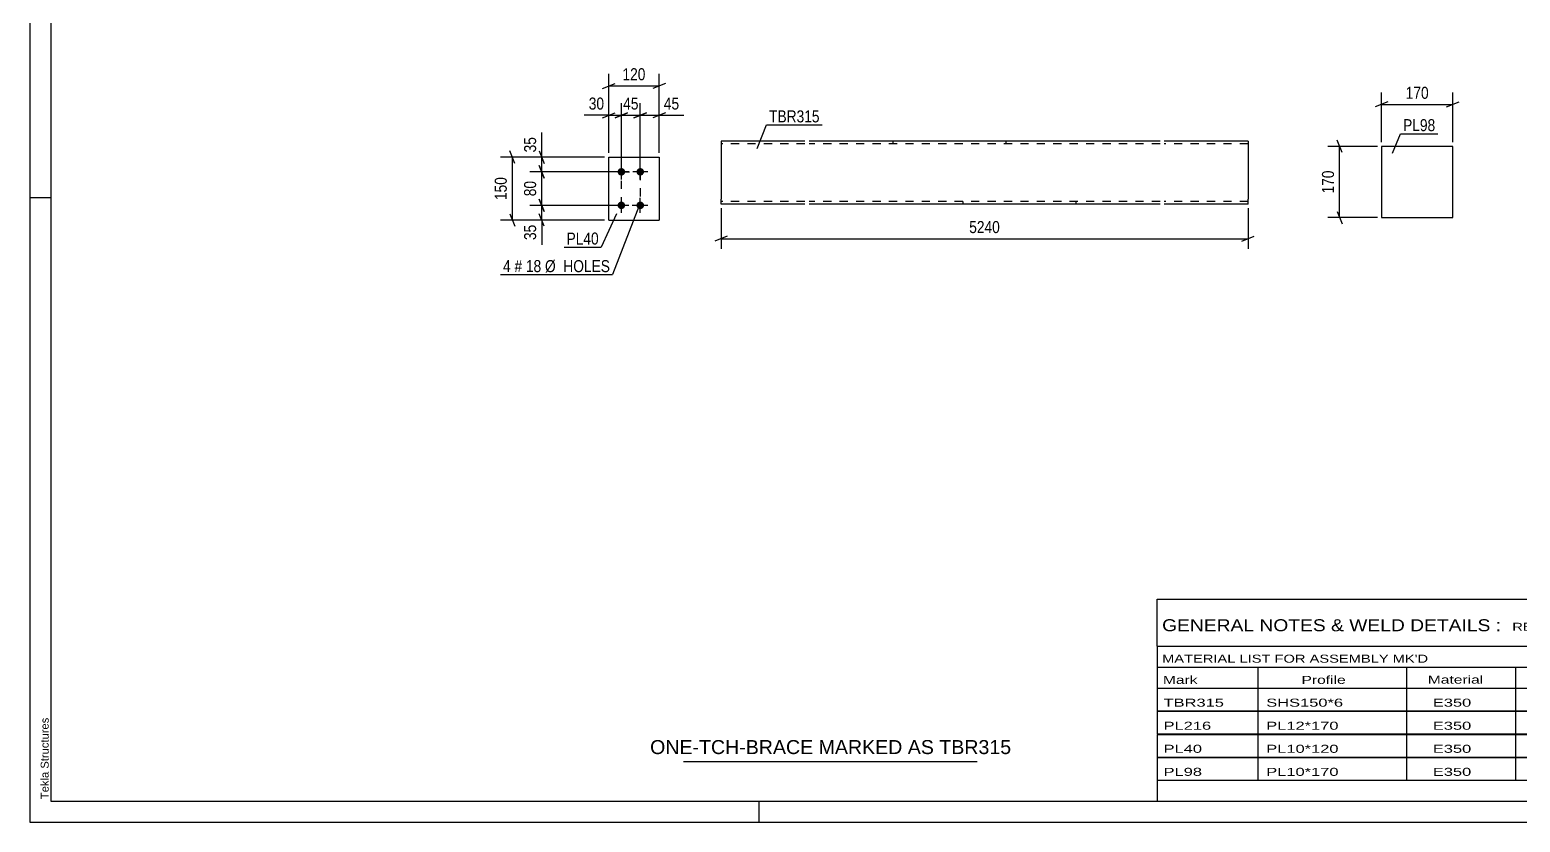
# Model space of a CAD drawing. Header units: millimetres. Extents: x 0 to 594, y 0 to 420.
# Drawn here: x 0 to 355.6, y 0 to 189.1 of the extents above; entities that cross this region are included whole.
import ezdxf

# ---------------------------------------------------------------- set-up
doc = ezdxf.new("R2010")
doc.units = ezdxf.units.MM
doc.linetypes.add('DXK_LINE_DOT2', pattern=[3.9198, 1.9599, -1.9599])
doc.styles.add('Arial', font='ARIAL.TTF', dxfattribs={"height": 0.2})
doc.styles.add('Arial Narrow', font='ARIALN.TTF', dxfattribs={"height": 0.2})

# ---------------------------------------------------------------- blocks, each defined once
blk = doc.blocks.new('Unknown-580610116-1130')
at = {"color": 5, "linetype": 'Continuous'}
for p, q in [((0, 420), (0, 0)), ((5, 415), (5, 5)), ((5, 149), (0, 149)), ((5, 5), (589, 5)), ((174, 0), (174, 5)), ((0, 0), (594, 0))]:
    blk.add_line(p, q, dxfattribs=at)
at = {"color": 174, "linetype": 'Continuous', "style": 'Arial'}
blk.add_text('Tekla Structures', height=1.9102, rotation=90, dxfattribs=at).set_placement((4.5, 5.5))
blk = doc.blocks.new('Part-580610116-2167 - 2161')
at = {"color": 2, "linetype": 'Continuous'}
for p, q in [((138.14, 143.67), (138.14, 158.67)), ((138.14, 158.67), (150.14, 158.67)), ((150.14, 158.67), (150.14, 143.67)), ((138.14, 143.67), (138.14, 143.67)), ((138.14, 143.67), (150.14, 143.67)), ((150.14, 143.67), (150.14, 143.67))]:
    blk.add_line(p, q, dxfattribs=at)
at = {"color": 7, "linetype": 'DXK_LINE_DOT2'}
for p, q in [((138.14, 158.67), (150.14, 158.67)), ((138.14, 143.67), (150.14, 143.67))]:
    blk.add_line(p, q, dxfattribs=at)
blk = doc.blocks.new('Bolt-580610116-2200 - 2161')
at = {"linetype": 'Continuous'}
for points in [[(141.14, 156.07), (141.33, 156.05), (141.51, 155.99), (141.67, 155.9), (141.81, 155.77), (141.92, 155.62), (142, 155.45), (142.04, 155.27), (142.04, 155.08), (142, 154.89), (141.92, 154.72), (141.81, 154.57), (141.67, 154.44), (141.51, 154.35), (141.33, 154.29), (141.14, 154.27), (140.96, 154.29), (140.78, 154.35), (140.62, 154.44), (140.48, 154.57), (140.37, 154.72), (140.29, 154.89), (140.25, 155.08), (140.25, 155.27), (140.29, 155.45), (140.37, 155.62), (140.48, 155.77), (140.62, 155.9), (140.78, 155.99), (140.96, 156.05)], [(145.64, 156.07), (145.83, 156.05), (146.01, 155.99), (146.17, 155.9), (146.31, 155.77), (146.42, 155.62), (146.5, 155.45), (146.54, 155.27), (146.54, 155.08), (146.5, 154.89), (146.42, 154.72), (146.31, 154.57), (146.17, 154.44), (146.01, 154.35), (145.83, 154.29), (145.64, 154.27), (145.46, 154.29), (145.28, 154.35), (145.12, 154.44), (144.98, 154.57), (144.87, 154.72), (144.79, 154.89), (144.75, 155.08), (144.75, 155.27), (144.79, 155.45), (144.87, 155.62), (144.98, 155.77), (145.12, 155.9), (145.28, 155.99), (145.46, 156.05)], [(141.14, 148.07), (141.33, 148.05), (141.51, 147.99), (141.67, 147.9), (141.81, 147.77), (141.92, 147.62), (142, 147.45), (142.04, 147.27), (142.04, 147.08), (142, 146.89), (141.92, 146.72), (141.81, 146.57), (141.67, 146.44), (141.51, 146.35), (141.33, 146.29), (141.14, 146.27), (140.96, 146.29), (140.78, 146.35), (140.62, 146.44), (140.48, 146.57), (140.37, 146.72), (140.29, 146.89), (140.25, 147.08), (140.25, 147.27), (140.29, 147.45), (140.37, 147.62), (140.48, 147.77), (140.62, 147.9), (140.78, 147.99), (140.96, 148.05)], [(145.64, 148.07), (145.83, 148.05), (146.01, 147.99), (146.17, 147.9), (146.31, 147.77), (146.42, 147.62), (146.5, 147.45), (146.54, 147.27), (146.54, 147.08), (146.5, 146.89), (146.42, 146.72), (146.31, 146.57), (146.17, 146.44), (146.01, 146.35), (145.83, 146.29), (145.64, 146.27), (145.46, 146.29), (145.28, 146.35), (145.12, 146.44), (144.98, 146.57), (144.87, 146.72), (144.79, 146.89), (144.75, 147.08), (144.75, 147.27), (144.79, 147.45), (144.87, 147.62), (144.98, 147.77), (145.12, 147.9), (145.28, 147.99), (145.46, 148.05)]]:
    blk.add_hatch(color=1, dxfattribs=at).paths.add_polyline_path(points)
at = {"color": 1, "linetype": 'Continuous'}
for p, q in [((141.14, 153.37), (141.14, 156.97)), ((145.64, 153.37), (145.64, 156.97)), ((142.94, 155.17), (139.34, 155.17)), ((147.44, 155.17), (143.84, 155.17)), ((142.94, 147.17), (139.34, 147.17)), ((141.14, 145.37), (141.14, 148.97)), ((147.44, 147.17), (143.84, 147.17)), ((145.64, 145.37), (145.64, 148.97))]:
    blk.add_line(p, q, dxfattribs=at)
blk = doc.blocks.new('Part-580610116-2404 - 2398')
at = {"color": 2, "linetype": 'Continuous'}
for p, q in [((322.52, 161.24), (322.51, 144.24)), ((339.52, 161.24), (322.52, 161.24)), ((339.51, 144.24), (339.52, 161.24)), ((322.51, 144.24), (339.51, 144.24))]:
    blk.add_line(p, q, dxfattribs=at)
blk = doc.blocks.new('Part-580610116-2436 - 2428')
at = {"color": 2, "linetype": 'Continuous'}
for p, q in [((184.92, 162.47), (164.92, 162.47)), ((164.92, 162.47), (164.92, 148.67)), ((269.65, 162.47), (185.92, 162.47)), ((290.65, 162.47), (270.65, 162.47)), ((290.65, 162.47), (290.65, 148.67)), ((164.92, 147.82), (164.92, 148.67)), ((164.92, 147.56), (164.92, 147.82)), ((164.92, 147.47), (164.92, 147.56)), ((184.92, 147.47), (164.92, 147.47)), ((269.65, 147.47), (185.92, 147.47)), ((290.65, 147.47), (270.65, 147.47)), ((290.65, 147.47), (290.65, 148.67))]:
    blk.add_line(p, q, dxfattribs=at)
at = {"color": 7, "linetype": 'DXK_LINE_DOT2'}
for p, q in [((184.92, 161.87), (164.92, 161.87)), ((269.65, 161.87), (185.92, 161.87)), ((205.92, 162.47), (205.92, 161.87)), ((232.9, 162.47), (232.9, 161.87)), ((290.65, 161.87), (270.65, 161.87)), ((290.65, 161.87), (290.65, 161.83)), ((290.65, 161.83), (290.65, 161.87)), ((290.65, 161.73), (290.65, 161.83)), ((290.65, 161.83), (290.65, 161.73)), ((164.92, 148.21), (164.92, 148.67)), ((164.92, 147.82), (164.92, 148.44)), ((164.92, 148.07), (164.92, 148.12)), ((164.92, 148.07), (164.92, 148.12)), ((184.92, 148.07), (164.92, 148.07)), ((164.92, 147.47), (164.92, 147.47)), ((269.65, 148.07), (185.92, 148.07)), ((222.67, 147.47), (222.67, 148.07)), ((249.65, 147.47), (249.65, 148.07)), ((290.65, 148.07), (270.65, 148.07)), ((290.65, 148.12), (290.65, 148.44)), ((290.65, 148.07), (290.65, 148.12))]:
    blk.add_line(p, q, dxfattribs=at)
blk = doc.blocks.new('Rectangle-580610116-2384 - 2161')
at = {"color": 1, "linetype": 'DXK_LINE_DOT2'}
blk.add_lwpolyline([(141.14, 155.17), (145.64, 155.17), (145.64, 147.17), (141.14, 147.17), (141.14, 155.17)], close=True, dxfattribs=at)
blk = doc.blocks.new('StraightDimension-580610116-2344 - 2161')
at = {"color": 7, "linetype": 'Continuous'}
for p, q in [((141.14, 156.17), (141.14, 171.52)), ((145.64, 156.17), (145.64, 171.52)), ((139.64, 168.07), (142.64, 169.27)), ((141.14, 168.67), (145.64, 168.67)), ((147.14, 169.27), (144.14, 168.07))]:
    blk.add_line(p, q, dxfattribs=at)
at = {"color": 0}
blk.add_wipeout([(145.82, 169.42), (145.82, 173.62), (140.97, 173.62), (140.97, 169.42)], dxfattribs=at)
at = {"color": 3, "style": 'Arial Narrow'}
blk.add_text('45', height=2.863, dxfattribs=at).set_placement((141.57, 170.02))
blk = doc.blocks.new('StraightDimension-580610116-2300 - 2161')
at = {"color": 7, "linetype": 'Continuous'}
for p, q in [((121.54, 160.17), (122.74, 157.17)), ((137.14, 158.67), (119.29, 158.67)), ((122.74, 153.67), (121.54, 156.67)), ((122.14, 155.17), (122.14, 158.67)), ((140.14, 155.17), (119.29, 155.17))]:
    blk.add_line(p, q, dxfattribs=at)
at = {"color": 0}
blk.add_wipeout([(121.39, 164.05), (117.19, 164.05), (117.19, 159.2), (121.39, 159.2)], dxfattribs=at)
at = {"color": 7, "linetype": 'Continuous'}
blk.add_line((122.14, 158.67), (122.14, 164.58), dxfattribs=at)
blk.add_line((122.14, 158.67), (122.14, 164.58), dxfattribs=at)
at = {"color": 3, "style": 'Arial Narrow'}
blk.add_text('35', height=2.863, rotation=90.0002, dxfattribs=at).set_placement((120.79, 159.8))
blk = doc.blocks.new('StraightDimension-580610116-2277 - 2161')
at = {"color": 7, "linetype": 'Continuous'}
for p, q in [((140.14, 147.17), (119.29, 147.17)), ((121.54, 148.67), (122.74, 145.67)), ((122.14, 143.67), (122.14, 147.17)), ((137.14, 143.67), (119.29, 143.67)), ((122.74, 142.17), (121.54, 145.17))]:
    blk.add_line(p, q, dxfattribs=at)
at = {"color": 0}
blk.add_wipeout([(121.39, 143.15), (117.19, 143.15), (117.19, 138.29), (121.39, 138.29)], dxfattribs=at)
at = {"color": 7, "linetype": 'Continuous'}
blk.add_line((122.14, 143.67), (122.14, 137.77), dxfattribs=at)
blk.add_line((122.14, 143.67), (122.14, 137.77), dxfattribs=at)
at = {"color": 3, "style": 'Arial Narrow'}
blk.add_text('35', height=2.863, rotation=90.0002, dxfattribs=at).set_placement((120.79, 138.89))
blk = doc.blocks.new('StraightDimension-580610116-2290 - 2161')
at = {"color": 7, "linetype": 'Continuous'}
for p, q in [((121.54, 156.67), (122.74, 153.67)), ((140.14, 155.17), (119.29, 155.17)), ((122.14, 147.17), (122.14, 155.17)), ((140.14, 147.17), (119.29, 147.17)), ((122.74, 145.67), (121.54, 148.67))]:
    blk.add_line(p, q, dxfattribs=at)
at = {"color": 0}
blk.add_wipeout([(121.39, 153.6), (117.19, 153.6), (117.19, 148.74), (121.39, 148.74)], dxfattribs=at)
at = {"color": 3, "style": 'Arial Narrow'}
blk.add_text('80', height=2.863, rotation=90.0002, dxfattribs=at).set_placement((120.79, 149.34))
blk = doc.blocks.new('StraightDimension-580610116-2314 - 2161')
at = {"color": 7, "linetype": 'Continuous'}
for p, q in [((115.74, 157.17), (114.54, 160.17)), ((137.14, 158.67), (112.29, 158.67)), ((115.14, 143.67), (115.14, 158.67)), ((137.14, 143.67), (112.29, 143.67)), ((114.54, 145.17), (115.74, 142.17))]:
    blk.add_line(p, q, dxfattribs=at)
at = {"color": 0}
blk.add_wipeout([(114.39, 154.51), (110.19, 154.51), (110.19, 147.83), (114.39, 147.83)], dxfattribs=at)
at = {"color": 3, "style": 'Arial Narrow'}
blk.add_text('150', height=2.863, rotation=90.0002, dxfattribs=at).set_placement((113.79, 148.43))
blk = doc.blocks.new('StraightDimension-580610116-2331 - 2161')
at = {"color": 7, "linetype": 'Continuous'}
for p, q in [((138.14, 159.67), (138.14, 171.52)), ((141.14, 156.17), (141.14, 171.52)), ((136.64, 168.07), (139.64, 169.27)), ((138.14, 168.67), (141.14, 168.67)), ((142.64, 169.27), (139.64, 168.07))]:
    blk.add_line(p, q, dxfattribs=at)
at = {"color": 0}
blk.add_wipeout([(137.62, 169.42), (137.62, 173.62), (132.76, 173.62), (132.76, 169.42)], dxfattribs=at)
at = {"color": 7, "linetype": 'Continuous'}
blk.add_line((138.14, 168.67), (132.24, 168.67), dxfattribs=at)
blk.add_line((138.14, 168.67), (132.24, 168.67), dxfattribs=at)
at = {"color": 3, "style": 'Arial Narrow'}
blk.add_text('30', height=2.863, dxfattribs=at).set_placement((133.36, 170.02))
blk = doc.blocks.new('StraightDimension-580610116-2354 - 2161')
at = {"color": 7, "linetype": 'Continuous'}
for p, q in [((145.64, 156.17), (145.64, 171.52)), ((150.14, 159.67), (150.14, 171.52)), ((144.14, 168.07), (147.14, 169.27)), ((145.64, 168.67), (150.14, 168.67)), ((151.64, 169.27), (148.64, 168.07))]:
    blk.add_line(p, q, dxfattribs=at)
at = {"color": 0}
blk.add_wipeout([(155.53, 169.42), (155.53, 173.62), (150.67, 173.62), (150.67, 169.42)], dxfattribs=at)
at = {"color": 7, "linetype": 'Continuous'}
blk.add_line((150.14, 168.67), (156.05, 168.67), dxfattribs=at)
blk.add_line((150.14, 168.67), (156.05, 168.67), dxfattribs=at)
at = {"color": 3, "style": 'Arial Narrow'}
blk.add_text('45', height=2.863, dxfattribs=at).set_placement((151.27, 170.02))
blk = doc.blocks.new('StraightDimension-580610116-2368 - 2161')
at = {"color": 7, "linetype": 'Continuous'}
for p, q in [((138.14, 159.67), (138.14, 178.52)), ((150.14, 159.67), (150.14, 178.52)), ((136.64, 175.07), (139.64, 176.27)), ((138.14, 175.67), (150.14, 175.67)), ((151.64, 176.27), (148.64, 175.07))]:
    blk.add_line(p, q, dxfattribs=at)
at = {"color": 0}
blk.add_wipeout([(147.49, 176.42), (147.49, 180.62), (140.8, 180.62), (140.8, 176.42)], dxfattribs=at)
at = {"color": 3, "style": 'Arial Narrow'}
blk.add_text('120', height=2.863, dxfattribs=at).set_placement((141.4, 177.02))
blk = doc.blocks.new('StraightDimension-580610116-2406 - 2398')
at = {"color": 7, "linetype": 'Continuous'}
for p, q in [((324.02, 171.84), (321.02, 170.64)), ((322.52, 162.24), (322.52, 174.09)), ((322.52, 171.24), (339.52, 171.24)), ((338.02, 170.64), (341.02, 171.84)), ((339.52, 162.24), (339.52, 174.09))]:
    blk.add_line(p, q, dxfattribs=at)
at = {"color": 0}
blk.add_wipeout([(334.36, 171.99), (334.36, 176.19), (327.67, 176.19), (327.67, 171.99)], dxfattribs=at)
at = {"color": 3, "style": 'Arial Narrow'}
blk.add_text('170', height=2.863, dxfattribs=at).set_placement((328.27, 172.59))
blk = doc.blocks.new('StraightDimension-580610116-2417 - 2398')
at = {"color": 7, "linetype": 'Continuous'}
for p, q in [((321.52, 161.24), (309.66, 161.24)), ((313.11, 159.74), (311.91, 162.74)), ((312.51, 144.24), (312.51, 161.24)), ((321.51, 144.24), (309.66, 144.24)), ((311.91, 145.74), (313.11, 142.74))]:
    blk.add_line(p, q, dxfattribs=at)
at = {"color": 0}
blk.add_wipeout([(311.76, 156.09), (307.56, 156.09), (307.56, 149.4), (311.76, 149.4)], dxfattribs=at)
at = {"color": 3, "style": 'Arial Narrow'}
blk.add_text('170', height=2.863, rotation=90.0002, dxfattribs=at).set_placement((311.16, 150))
blk = doc.blocks.new('StraightDimension-580610116-2441 - 2428')
at = {"color": 7, "linetype": 'Continuous'}
for p, q in [((164.92, 146.47), (164.92, 136.81)), ((290.65, 146.47), (290.65, 136.81)), ((166.42, 139.81), (163.42, 138.61)), ((164.92, 139.21), (290.65, 139.21)), ((289.15, 138.61), (292.15, 139.81))]:
    blk.add_line(p, q, dxfattribs=at)
at = {"color": 0}
blk.add_wipeout([(232.04, 139.96), (232.04, 144.16), (223.53, 144.16), (223.53, 139.96)], dxfattribs=at)
at = {"color": 3, "style": 'Arial Narrow'}
blk.add_text('5240', height=2.863, dxfattribs=at).set_placement((224.13, 140.56))
blk = doc.blocks.new('Unknown-580610116-4519')
at = {"color": 7, "linetype": 'Continuous'}
for p, q in [((269, 53.25), (429, 53.25)), ((269, 42), (269, 53.25)), ((429, 53.25), (429, 42)), ((269, 42), (429, 42)), ((269, 42), (269, 37)), ((429, 42), (429, 37)), ((269, 37), (429, 37)), ((269, 37), (269, 32)), ((293, 37), (293, 32)), ((328.5, 37), (328.5, 32)), ((354.5, 37), (354.5, 32)), ((367.5, 37), (367.5, 32)), ((385, 37), (385, 32)), ((407, 37), (407, 32)), ((429, 37), (429, 32)), ((269, 32), (429, 32)), ((269, 31.95), (269, 26.55)), ((269, 31.95), (429, 31.95)), ((293, 32), (293, 26.5)), ((328.5, 32), (328.5, 26.5)), ((354.5, 32), (354.5, 26.5)), ((367.5, 32), (367.5, 26.5)), ((385, 32), (385, 26.5)), ((407, 32), (407, 26.5)), ((429, 31.95), (429, 26.55)), ((269, 26.55), (429, 26.55)), ((269, 26.45), (269, 21.05)), ((269, 26.45), (429, 26.45)), ((293, 26.5), (293, 21)), ((328.5, 26.5), (328.5, 21)), ((354.5, 26.5), (354.5, 21)), ((367.5, 26.5), (367.5, 21)), ((385, 26.5), (385, 21)), ((407, 26.5), (407, 21)), ((429, 26.45), (429, 21.05)), ((269, 21.05), (429, 21.05)), ((269, 20.95), (269, 15.55)), ((269, 20.95), (429, 20.95)), ((293, 21), (293, 15.5)), ((328.5, 21), (328.5, 15.5)), ((354.5, 21), (354.5, 15.5)), ((367.5, 21), (367.5, 15.5)), ((385, 21), (385, 15.5)), ((407, 21), (407, 15.5)), ((429, 20.95), (429, 15.55)), ((269, 15.55), (429, 15.55)), ((269, 15.45), (269, 10.05)), ((269, 15.45), (429, 15.45)), ((293, 15.5), (293, 10)), ((328.5, 15.5), (328.5, 10)), ((354.5, 15.5), (354.5, 10)), ((367.5, 15.5), (367.5, 10)), ((385, 15.5), (385, 10)), ((407, 15.5), (407, 10)), ((429, 15.45), (429, 10.05)), ((269, 10.05), (429, 10.05)), ((269, 10), (429, 10)), ((269, 10), (269, 5)), ((385, 10), (385, 5)), ((407, 10), (407, 5)), ((429, 10), (429, 5)), ((269, 5), (429, 5))]:
    blk.add_line(p, q, dxfattribs=at)
at = {"color": 7, "style": 'Arial Narrow'}
for s, height, width, p in [('GENERAL NOTES & WELD DETAILS :', 2.8633, 1.4, (270.15, 45.56)), ('REFER TYP DRAWING TYP-01', 1.9089, 1.6, (353.7, 45.66)), ("MATERIAL LIST FOR ASSEMBLY MK'D", 1.9089, 1.6, (270.15, 38.06)), ('TBR315', 1.909, 1.794707, (361.59, 37.97)), ('1', 1.91, 1.794707, (391.08, 38.06)), ('No. Required', 1.9089, 1.6, (400.41, 38.06)), ('Mark', 1.909, 1.7, (270.34, 33)), ('Profile', 1.909, 1.7, (303.41, 33)), ('Material', 1.909, 1.7, (333.54, 33.06)), ('No.', 1.909, 1.7, (358.5, 33.06)), ('Length', 1.909, 1.7, (369, 33.06)), ('Area', 1.909, 1.7, (391.5, 33.06)), ('Weight', 1.909, 1.7, (411, 33.06))]:
    blk.add_text(s, height=height, dxfattribs=dict(at, width=width)).set_placement(p)
at = {"color": 7, "linetype": 'Continuous', "style": 'Arial Narrow'}
for s, height, width, p in [('TBR315', 1.909, 1.794707, (270.5, 27.56)), ('SHS150*6', 1.909, 1.794707, (295, 27.56)), ('E350', 1.909, 1.794707, (334.74, 27.56)), ('1', 1.91, 1.794707, (358.86, 27.56)), ('5240', 1.909, 1.794707, (371.58, 27.56)), ('3.1', 1.909, 1.794707, (395.32, 27.56)), ('141.8', 1.909, 1.794707, (411.96, 27.56)), ('PL216', 1.909, 1.794707, (270.5, 22.06)), ('PL12*170', 1.909, 1.794707, (295, 22.06)), ('E350', 1.909, 1.794707, (334.74, 22.06)), ('1', 1.91, 1.794707, (358.86, 22.06)), ('686', 1.909, 1.794707, (373.77, 22.06)), ('0.3', 1.909, 1.794707, (395.32, 22.06)), ('11.0', 1.909, 1.794707, (414.14, 22.06)), ('PL40', 1.909, 1.794707, (270.5, 16.56)), ('PL10*120', 1.909, 1.794707, (295, 16.56)), ('E350', 1.909, 1.794707, (334.74, 16.56)), ('4', 1.91, 1.794707, (358.86, 16.56)), ('150', 1.909, 1.794707, (373.77, 16.56)), ('0.0', 1.909, 1.794707, (395.32, 16.56)), ('5.7', 1.909, 1.794707, (416.33, 16.56)), ('PL98', 1.909, 1.794707, (270.5, 11.06)), ('PL10*170', 1.909, 1.794707, (295, 11.06)), ('E350', 1.909, 1.794707, (334.74, 11.06)), ('2', 1.91, 1.794707, (358.86, 11.06)), ('170', 1.909, 1.794707, (373.77, 11.06)), ('0.1', 1.909, 1.794707, (395.32, 11.06)), ('4.5', 1.909, 1.794707, (416.33, 11.06)), ('Total', 1.909, 1.7, (371.33, 6.5)), ('3.7', 1.909, 1.794707, (394.83, 6.5)), ('163.0', 1.909, 1.794707, (411.96, 6.5))]:
    blk.add_text(s, height=height, dxfattribs=dict(at, width=width)).set_placement(p)
blk = doc.blocks.new('Unknown-580610116-4520')
at = {"color": 7, "linetype": 'Continuous'}
blk.add_line((156, 14.5), (226, 14.5), dxfattribs=at)
at = {"color": 7, "style": 'Arial'}
blk.add_text('ONE-TCH-BRACE MARKED AS TBR315', height=3.3428, dxfattribs=at).set_placement((147.99, 16.25))
blk = doc.blocks.new('Mark-580610116-2163 - 2161')
at = {"color": 0}
blk.add_wipeout([(135.73, 137.81), (135.73, 140.81), (128.06, 140.81), (128.06, 137.81)], dxfattribs=at)
blk.add_wipeout([(135.73, 137.81), (135.73, 140.81), (128.06, 140.81), (128.06, 137.81)], dxfattribs=at)
at = {"color": 30, "linetype": 'Continuous'}
for p in [(139.99, 145.17), (127.46, 137.21)]:
    blk.add_line(p, (136.33, 137.21), dxfattribs=at)
at = {"color": 3, "style": 'Arial Narrow'}
blk.add_text('PL40', height=2.863, dxfattribs=at).set_placement((128.06, 137.81))
blk = doc.blocks.new('Mark-580610116-2196 - 2161')
at = {"color": 0}
blk.add_wipeout([(114.74, 131.24), (114.74, 134.24), (112.91, 134.24), (112.91, 131.24)], dxfattribs=at)
blk.add_wipeout([(114.74, 131.24), (114.74, 134.24), (112.91, 134.24), (112.91, 131.24)], dxfattribs=at)
blk.add_wipeout([(117.46, 131.24), (117.46, 134.24), (115.64, 134.24), (115.64, 131.24)], dxfattribs=at)
blk.add_wipeout([(117.46, 131.24), (117.46, 134.24), (115.64, 134.24), (115.64, 131.24)], dxfattribs=at)
at = {"color": 3, "style": 'Arial Narrow'}
blk.add_text('4', height=2.86, dxfattribs=at).set_placement((112.91, 131.24))
at = {"color": 0}
blk.add_wipeout([(122.02, 131.24), (122.02, 134.24), (118.36, 134.24), (118.36, 131.24)], dxfattribs=at)
blk.add_wipeout([(122.02, 131.24), (122.02, 134.24), (118.36, 134.24), (118.36, 131.24)], dxfattribs=at)
at = {"color": 3, "style": 'Arial Narrow'}
blk.add_text('#', height=2.86, dxfattribs=at).set_placement((115.64, 131.24))
at = {"color": 0}
blk.add_wipeout([(138.45, 131.24), (138.45, 134.24), (122.92, 134.24), (122.92, 131.24)], dxfattribs=at)
blk.add_wipeout([(138.45, 131.24), (138.45, 134.24), (122.92, 134.24), (122.92, 131.24)], dxfattribs=at)
at = {"color": 7, "linetype": 'Continuous'}
for p in [(145.48, 147.26), (112.31, 130.64)]:
    blk.add_line(p, (139.05, 130.64), dxfattribs=at)
at = {"color": 3, "style": 'Arial Narrow'}
for s, p in [('18', (118.36, 131.24)), ('Ø  HOLES', (122.92, 131.24))]:
    blk.add_text(s, height=2.863, dxfattribs=at).set_placement(p)
blk = doc.blocks.new('Mark-580610116-2400 - 2398')
at = {"color": 0}
blk.add_wipeout([(335.33, 164.87), (335.33, 167.87), (327.65, 167.87), (327.65, 164.87)], dxfattribs=at)
blk.add_wipeout([(335.33, 164.87), (335.33, 167.87), (327.65, 167.87), (327.65, 164.87)], dxfattribs=at)
at = {"color": 30, "linetype": 'Continuous'}
for p, q in [((325.09, 159.59), (327.05, 164.27)), ((327.05, 164.27), (335.93, 164.27))]:
    blk.add_line(p, q, dxfattribs=at)
at = {"color": 3, "style": 'Arial Narrow'}
blk.add_text('PL98', height=2.863, dxfattribs=at).set_placement((327.65, 164.87))
blk = doc.blocks.new('Mark-580610116-2432 - 2428')
at = {"color": 0}
blk.add_wipeout([(188.44, 166.97), (188.44, 169.97), (176.38, 169.97), (176.38, 166.97)], dxfattribs=at)
blk.add_wipeout([(188.44, 166.97), (188.44, 169.97), (176.38, 169.97), (176.38, 166.97)], dxfattribs=at)
at = {"color": 30, "linetype": 'Continuous'}
for p, q in [((173.56, 160.72), (175.78, 166.37)), ((175.78, 166.37), (189.04, 166.37))]:
    blk.add_line(p, q, dxfattribs=at)
at = {"color": 3, "style": 'Arial Narrow'}
blk.add_text('TBR315', height=2.863, dxfattribs=at).set_placement((176.38, 166.97))

msp = doc.modelspace()

# ---------------------------------------------------------------- block references
for name in ['Unknown-580610116-1130', 'Part-580610116-2436 - 2428', 'Part-580610116-2404 - 2398', 'Part-580610116-2167 - 2161', 'Bolt-580610116-2200 - 2161', 'Rectangle-580610116-2384 - 2161', 'Unknown-580610116-4519', 'Unknown-580610116-4520']:
    msp.add_blockref(name, (0, 0))

# ---------------------------------------------------------------- next in the draw order: block references
for name in ['StraightDimension-580610116-2406 - 2398', 'StraightDimension-580610116-2344 - 2161', 'Mark-580610116-2432 - 2428', 'StraightDimension-580610116-2277 - 2161', 'StraightDimension-580610116-2441 - 2428']:
    msp.add_blockref(name, (0, 0))

# ---------------------------------------------------------------- next in the draw order: block references
for name in ['Mark-580610116-2400 - 2398', 'StraightDimension-580610116-2300 - 2161', 'StraightDimension-580610116-2417 - 2398']:
    msp.add_blockref(name, (0, 0))

# ---------------------------------------------------------------- next in the draw order: block references
msp.add_blockref('StraightDimension-580610116-2290 - 2161', (0, 0))

# ---------------------------------------------------------------- next in the draw order: block references
msp.add_blockref('StraightDimension-580610116-2314 - 2161', (0, 0))

# ---------------------------------------------------------------- next in the draw order: block references
for name in ['StraightDimension-580610116-2331 - 2161', 'Mark-580610116-2163 - 2161']:
    msp.add_blockref(name, (0, 0))

# ---------------------------------------------------------------- next in the draw order: block references
for name in ['StraightDimension-580610116-2354 - 2161', 'Mark-580610116-2196 - 2161']:
    msp.add_blockref(name, (0, 0))

# ---------------------------------------------------------------- next in the draw order: block references
msp.add_blockref('StraightDimension-580610116-2368 - 2161', (0, 0))

doc.saveas('drawing.dxf')
